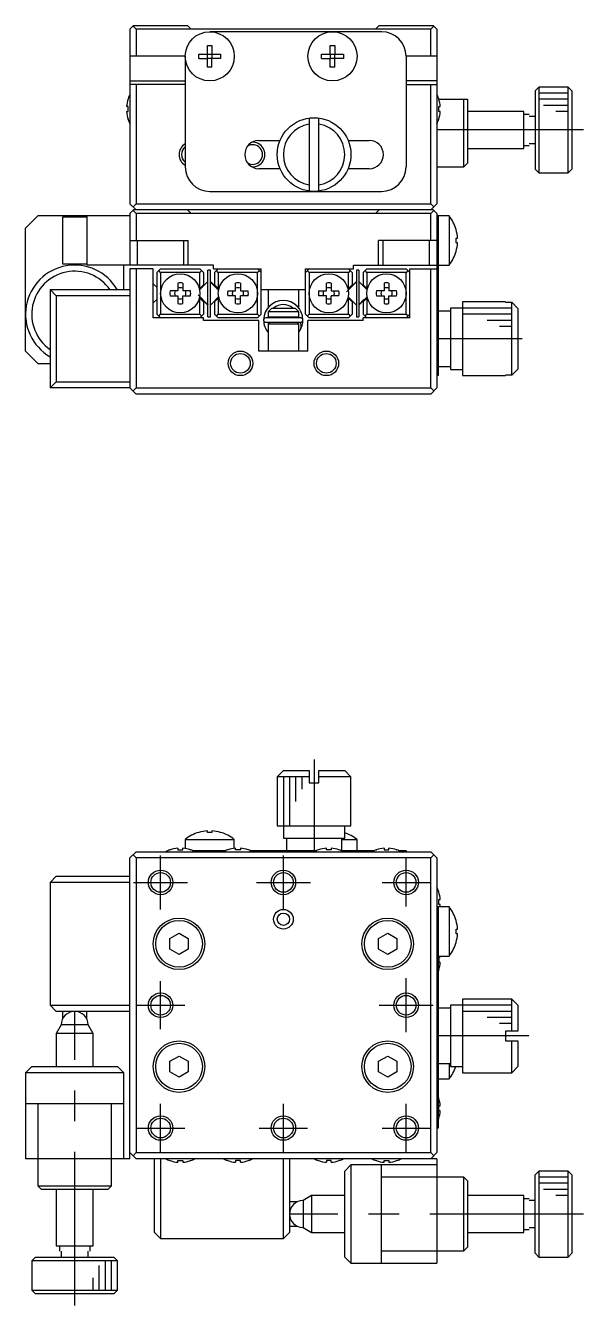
# Model space of a CAD drawing. Extents: x 8 to 356, y 46 to 250.
# Drawn here: x 134.7 to 180.1, y 146.3 to 250.5 of the extents above; entities that cross this region are included whole.
import ezdxf

# ---------------------------------------------------------------- set-up
doc = ezdxf.new("R2010")
doc.units = 0
doc.header["$LTSCALE"] = 10
doc.linetypes.add('CENTER', pattern=[2, 1.25, -0.25, 0.25, -0.25])
doc.layers.get('0').update_dxf_attribs({"linetype": 'CONTINUOUS'})
doc.layers.add('CENTER', color=1, linetype='CENTER')

msp = doc.modelspace()

# ---------------------------------------------------------------- linework, layer by layer
at = {"color": 7, "linetype": 'CONTINUOUS'}
for p, q in [((143.451142, 250.48995), (143.151142, 250.18995)), ((143.151142, 250.18995), (143.151142, 235.98995)), ((143.401142, 250.43995), (143.651142, 250.18995)), ((143.451142, 250.48995), (147.851142, 250.48995)), ((143.651142, 250.18995), (143.651142, 247.98995)), ((167.651142, 250.18995), (143.651142, 250.18995)), ((148.151142, 250.18995), (147.851142, 250.48995)), ((163.451142, 250.48995), (163.151142, 250.18995)), ((163.451142, 250.48995), (167.851142, 250.48995)), ((167.651142, 250.18995), (167.901142, 250.43995)), ((167.651142, 247.98995), (167.651142, 250.18995)), ((167.851142, 250.48995), (168.151142, 250.18995)), ((168.151142, 250.18995), (168.151142, 235.98995)), ((163.651142, 249.98995), (149.651142, 249.98995)), ((148.76478, 247.80995), (148.76478, 248.16995)), ((148.76478, 248.16995), (149.471142, 248.16995)), ((149.471142, 248.876312), (149.831142, 248.876312)), ((149.471142, 248.16995), (149.471142, 248.876312)), ((149.481514, 248.159578), (149.471142, 248.16995)), ((149.481514, 248.159578), (149.82077, 248.159578)), ((149.481514, 247.820322), (149.481514, 248.159578)), ((149.82077, 248.159578), (149.831142, 248.16995)), ((149.82077, 248.159578), (149.82077, 247.820322)), ((149.831142, 248.876312), (149.831142, 248.16995)), ((149.831142, 248.16995), (150.537503, 248.16995)), ((150.537503, 248.16995), (150.537503, 247.80995)), ((158.76478, 247.80995), (158.76478, 248.16995)), ((158.76478, 248.16995), (159.471142, 248.16995)), ((159.471142, 248.876312), (159.831142, 248.876312)), ((159.471142, 248.16995), (159.471142, 248.876312)), ((159.481514, 248.159578), (159.471142, 248.16995)), ((159.481514, 248.159578), (159.82077, 248.159578)), ((159.481514, 247.820322), (159.481514, 248.159578)), ((159.82077, 248.159578), (159.831142, 248.16995)), ((159.82077, 248.159578), (159.82077, 247.820322)), ((159.831142, 248.876312), (159.831142, 248.16995)), ((159.831142, 248.16995), (160.537503, 248.16995)), ((160.537503, 248.16995), (160.537503, 247.80995)), ((147.651142, 247.98995), (143.151142, 247.98995)), ((147.651142, 247.98995), (147.651142, 238.98995)), ((148.76478, 247.80995), (149.471142, 247.80995)), ((149.481514, 247.820322), (149.471142, 247.80995)), ((149.471142, 247.103589), (149.471142, 247.80995)), ((149.831142, 247.103589), (149.471142, 247.103589)), ((149.82077, 247.820322), (149.481514, 247.820322)), ((149.82077, 247.820322), (149.831142, 247.80995)), ((149.831142, 247.103589), (149.831142, 247.80995)), ((150.537503, 247.80995), (149.831142, 247.80995)), ((158.76478, 247.80995), (159.471142, 247.80995)), ((159.481514, 247.820322), (159.471142, 247.80995)), ((159.471142, 247.103589), (159.471142, 247.80995)), ((159.831142, 247.103589), (159.471142, 247.103589)), ((159.82077, 247.820322), (159.481514, 247.820322)), ((159.82077, 247.820322), (159.831142, 247.80995)), ((159.831142, 247.103589), (159.831142, 247.80995)), ((160.537503, 247.80995), (159.831142, 247.80995)), ((165.651142, 247.98995), (165.651142, 238.98995)), ((168.151142, 247.98995), (165.651142, 247.98995)), ((143.151142, 245.98995), (147.651142, 245.98995)), ((168.151142, 245.98995), (165.651142, 245.98995)), ((147.651142, 245.68995), (143.151142, 245.68995)), ((143.651142, 245.68995), (143.651142, 235.98995)), ((165.651142, 245.68995), (168.151142, 245.68995)), ((167.651142, 235.98995), (167.651142, 245.68995)), ((176.451142, 245.48995), (176.151142, 245.18995)), ((176.151142, 245.18995), (176.151142, 238.78995)), ((176.451142, 245.48995), (176.451142, 238.48995)), ((178.851142, 245.48995), (176.451142, 245.48995)), ((178.851142, 238.48995), (178.851142, 245.48995)), ((179.151142, 245.18995), (178.851142, 245.48995)), ((179.151142, 245.18995), (179.151142, 238.78995)), ((143.000078, 243.88995), (142.867193, 243.88995)), ((143.000078, 244.516086), (143.000078, 244.53995)), ((143.000078, 243.48995), (143.000078, 243.88995)), ((168.302205, 244.516086), (168.302205, 244.53995)), ((168.302205, 243.88995), (168.43509, 243.88995)), ((168.302205, 243.48995), (168.302205, 243.88995)), ((168.311227, 244.48995), (170.651142, 244.48995)), ((170.351142, 238.98995), (170.351142, 244.48995)), ((170.651142, 244.48995), (170.651142, 239.28995)), ((142.867193, 243.48995), (143.000078, 243.48995)), ((143.000078, 242.83995), (143.000078, 242.863815)), ((157.751142, 242.963164), (157.751142, 237.016737)), ((158.551142, 237.016737), (158.551142, 242.963164)), ((168.43509, 243.48995), (168.302205, 243.48995)), ((168.302205, 242.83995), (168.302205, 242.863815)), ((175.251142, 243.48995), (170.651161, 243.48995)), ((175.251142, 240.48995), (175.251142, 243.48995)), ((176.151142, 243.08995), (175.684155, 243.08995)), ((153.651142, 241.13995), (155.380312, 241.13995)), ((160.921972, 241.13995), (162.651142, 241.13995)), ((175.684155, 240.88995), (176.151142, 240.88995)), ((152.697106, 240.631394), (152.69541, 240.647085)), ((153.946768, 240.072987), (153.950229, 240.070467)), ((170.651161, 240.48995), (175.251142, 240.48995)), ((155.380312, 238.83995), (153.651142, 238.83995)), ((162.651142, 238.83995), (160.921972, 238.83995)), ((168.151142, 238.98995), (170.351142, 238.98995)), ((170.351142, 238.98995), (170.651142, 239.28995)), ((176.151142, 238.78995), (176.451142, 238.48995)), ((178.851142, 238.48995), (179.151142, 238.78995)), ((176.451142, 238.48995), (178.851142, 238.48995)), ((149.651142, 236.98995), (163.651142, 236.98995)), ((143.651142, 235.48995), (143.151142, 235.98995)), ((143.401142, 235.73995), (143.651142, 235.98995)), ((143.651142, 235.98995), (167.651142, 235.98995)), ((167.651142, 235.98995), (167.901142, 235.73995)), ((167.651142, 235.48995), (168.151142, 235.98995)), ((134.651142, 233.98995), (135.651142, 234.98995)), ((143.151142, 234.98995), (135.651142, 234.98995)), ((139.651142, 234.88995), (137.651142, 234.88995)), ((137.651142, 234.88995), (137.651142, 231.08995)), ((139.651142, 234.98995), (139.651142, 230.98995)), ((143.451142, 235.48995), (143.151142, 235.18995)), ((143.151142, 235.18995), (143.151142, 230.98995)), ((143.401142, 235.43995), (143.651142, 235.18995)), ((167.851142, 235.48995), (143.451142, 235.48995)), ((143.651142, 235.18995), (143.651142, 232.98995)), ((167.651142, 235.18995), (143.651142, 235.18995)), ((148.151142, 235.18995), (147.851142, 235.48995)), ((163.451142, 235.48995), (163.151142, 235.18995)), ((167.651142, 235.18995), (167.901142, 235.43995)), ((167.651142, 232.98995), (167.651142, 235.18995)), ((167.851142, 235.48995), (168.151142, 235.18995)), ((168.151142, 235.18995), (168.151142, 220.98995)), ((169.149141, 234.98995), (168.151142, 234.98995)), ((168.251142, 234.98995), (168.251142, 221.98995)), ((169.149141, 234.98995), (169.149141, 230.98995)), ((134.651142, 223.98995), (134.651142, 233.98995)), ((169.720664, 233.876312), (169.725286, 233.878566)), ((143.151142, 232.98995), (147.901142, 232.98995)), ((143.751142, 232.98995), (143.751142, 230.98995)), ((147.551142, 230.98995), (147.551142, 232.98995)), ((147.901142, 230.98995), (147.901142, 232.98995)), ((163.401142, 230.98995), (163.401142, 232.98995)), ((168.151142, 232.98995), (163.401142, 232.98995)), ((163.751142, 232.98995), (163.751142, 230.98995)), ((167.551142, 230.98995), (167.551142, 232.98995)), ((169.720664, 232.80995), (169.720664, 233.16995)), ((169.720664, 233.16995), (169.841001, 233.16995)), ((169.841001, 232.80995), (169.720664, 232.80995)), ((169.725286, 232.101334), (169.720664, 232.103589)), ((137.651142, 231.08995), (139.651142, 231.08995)), ((149.951142, 230.98995), (139.651142, 230.98995)), ((142.651142, 228.98995), (142.651142, 230.98995)), ((143.151142, 230.68995), (143.151142, 220.98995)), ((145.051142, 230.68995), (143.151142, 230.68995)), ((143.651142, 230.68995), (143.651142, 220.98995)), ((145.051142, 226.68995), (145.051142, 230.68995)), ((145.651142, 230.68995), (145.351142, 230.38995)), ((145.351142, 230.38995), (145.351142, 226.98995)), ((145.651142, 230.38995), (145.501142, 230.53995)), ((145.651142, 230.68995), (148.851142, 230.68995)), ((148.851142, 230.38995), (145.651142, 230.38995)), ((145.651142, 230.38995), (145.651142, 226.98995)), ((149.151142, 230.38995), (148.851142, 230.68995)), ((149.001142, 230.53995), (148.851142, 230.38995)), ((148.851142, 229.088999), (148.851142, 230.38995)), ((149.151142, 230.38995), (149.151142, 229.388999)), ((149.701142, 230.58995), (149.501142, 230.58995)), ((149.501142, 226.78995), (149.501142, 230.58995)), ((149.701142, 226.78995), (149.701142, 230.58995)), ((149.951142, 230.68995), (149.951142, 230.98995)), ((149.951142, 230.68995), (153.851142, 230.68995)), ((150.351142, 230.68995), (150.051142, 230.38995)), ((150.051142, 230.38995), (150.051142, 229.388999)), ((150.351142, 230.38995), (150.201142, 230.53995)), ((150.351142, 230.38995), (150.351142, 229.088999)), ((153.551142, 230.38995), (150.351142, 230.38995)), ((153.851142, 230.38995), (153.551142, 230.68995)), ((153.701142, 230.53995), (153.551142, 230.38995)), ((153.551142, 226.98995), (153.551142, 230.38995)), ((153.851142, 226.98995), (153.851142, 230.68995)), ((157.451142, 230.68995), (161.351142, 230.68995)), ((157.451142, 226.98995), (157.451142, 230.68995)), ((157.751142, 230.68995), (157.451142, 230.38995)), ((157.751142, 230.38995), (157.601142, 230.53995)), ((160.951142, 230.38995), (157.751142, 230.38995)), ((157.751142, 230.38995), (157.751142, 226.98995)), ((161.251142, 230.38995), (160.951142, 230.68995)), ((161.101142, 230.53995), (160.951142, 230.38995)), ((160.951142, 229.088999), (160.951142, 230.38995)), ((161.251142, 230.38995), (161.251142, 229.388999)), ((161.351142, 230.68995), (161.351142, 230.98995)), ((161.351142, 230.98995), (168.151142, 230.98995)), ((161.801142, 230.58995), (161.601142, 230.58995)), ((161.601142, 230.58995), (161.601142, 226.78995)), ((161.801142, 230.58995), (161.801142, 226.78995)), ((162.451142, 230.68995), (162.151142, 230.38995)), ((162.151142, 230.38995), (162.151142, 229.388999)), ((162.451142, 230.38995), (162.301142, 230.53995)), ((162.451142, 230.68995), (165.651142, 230.68995)), ((162.451142, 230.38995), (162.451142, 229.088999)), ((165.651142, 230.38995), (162.451142, 230.38995)), ((165.951142, 230.38995), (165.651142, 230.68995)), ((165.801142, 230.53995), (165.651142, 230.38995)), ((165.651142, 226.98995), (165.651142, 230.38995)), ((165.951142, 230.68995), (168.151142, 230.68995)), ((165.951142, 226.68995), (165.951142, 230.68995)), ((167.651142, 220.98995), (167.651142, 230.68995)), ((168.251142, 230.98995), (169.149141, 230.98995)), ((145.335843, 229.18995), (145.051142, 229.474651)), ((147.051142, 229.516086), (147.051142, 228.88995)), ((147.451142, 229.516086), (147.451142, 228.88995)), ((148.810486, 229.048343), (149.151142, 229.388999)), ((149.442043, 229.591511), (148.825543, 228.975012)), ((149.724886, 229.591511), (150.371573, 228.944824)), ((150.37674, 228.975012), (149.760241, 229.591511)), ((150.051142, 229.388999), (150.391798, 229.048343)), ((151.751142, 228.88995), (151.751142, 229.516086)), ((152.151142, 229.516086), (152.151142, 228.88995)), ((159.151142, 228.88995), (159.151142, 229.516086)), ((159.551142, 229.516086), (159.551142, 228.88995)), ((160.79958, 228.813695), (161.577398, 229.591511)), ((160.910486, 229.048343), (161.251142, 229.388999)), ((161.542043, 229.591511), (160.925543, 228.975012)), ((162.47674, 228.975012), (161.860241, 229.591511)), ((162.491798, 229.048343), (162.151142, 229.388999)), ((163.851142, 229.516086), (163.851142, 228.88995)), ((164.251142, 229.516086), (164.251142, 228.88995)), ((136.651142, 228.98995), (137.151142, 228.48995)), ((136.651142, 228.98995), (143.151142, 228.98995)), ((136.651142, 228.98995), (136.651142, 220.98995)), ((137.151142, 228.48995), (137.151142, 221.48995)), ((143.151142, 228.48995), (137.151142, 228.48995)), ((145.335843, 229.18995), (145.335843, 228.18995)), ((147.051142, 228.88995), (146.425006, 228.88995)), ((146.425006, 228.48995), (147.051142, 228.48995)), ((147.051142, 228.48995), (147.051142, 227.863815)), ((148.077277, 228.88995), (147.451142, 228.88995)), ((147.451142, 228.48995), (148.077277, 228.48995)), ((147.451142, 227.863815), (147.451142, 228.48995)), ((149.477398, 227.788389), (148.699581, 228.566207)), ((149.151142, 227.990902), (148.810486, 228.331558)), ((148.825543, 228.404889), (149.442043, 227.788389)), ((148.851142, 226.98995), (148.851142, 228.290902)), ((149.760241, 227.788389), (150.37674, 228.404889)), ((150.391798, 228.331558), (150.051142, 227.990902)), ((150.351142, 228.290902), (150.351142, 226.98995)), ((151.125006, 228.88995), (151.751142, 228.88995)), ((151.751142, 228.48995), (151.125006, 228.48995)), ((151.751142, 227.863815), (151.751142, 228.48995)), ((152.151142, 228.88995), (152.777277, 228.88995)), ((152.777277, 228.48995), (152.151142, 228.48995)), ((152.151142, 227.863815), (152.151142, 228.48995)), ((153.851142, 228.98995), (157.451142, 228.98995)), ((154.401142, 228.98995), (154.401142, 227.526482)), ((156.901142, 227.503583), (156.901142, 228.98995)), ((158.525006, 228.88995), (159.151142, 228.88995)), ((159.151142, 228.48995), (158.525006, 228.48995)), ((159.151142, 227.863815), (159.151142, 228.48995)), ((159.551142, 228.88995), (160.177277, 228.88995)), ((160.177277, 228.48995), (159.551142, 228.48995)), ((159.551142, 227.863815), (159.551142, 228.48995)), ((161.251142, 227.990902), (160.910486, 228.331558)), ((160.925543, 228.404889), (161.542043, 227.788389)), ((160.951142, 226.98995), (160.951142, 228.290902)), ((161.860241, 227.788389), (162.47674, 228.404889)), ((162.151142, 227.990902), (162.491798, 228.331558)), ((162.451142, 228.290902), (162.451142, 226.98995)), ((163.851142, 228.88995), (163.225006, 228.88995)), ((163.225006, 228.48995), (163.851142, 228.48995)), ((163.851142, 228.48995), (163.851142, 227.863815)), ((164.877277, 228.88995), (164.251142, 228.88995)), ((164.251142, 228.48995), (164.877277, 228.48995)), ((164.251142, 227.863815), (164.251142, 228.48995)), ((145.051142, 227.905249), (145.335843, 228.18995)), ((149.151142, 227.990902), (149.151142, 226.98995)), ((150.051142, 227.990902), (150.051142, 226.98995)), ((154.701142, 227.48995), (154.401142, 227.18995)), ((156.901142, 227.18995), (154.401142, 227.18995)), ((154.401142, 227.18995), (154.401142, 226.78995)), ((154.701142, 227.48995), (156.601142, 227.48995)), ((156.901142, 227.18995), (156.601142, 227.48995)), ((156.901142, 226.78995), (156.901142, 227.18995)), ((161.251142, 227.990902), (161.251142, 226.98995)), ((162.213794, 228.177298), (161.824886, 227.788389)), ((162.151142, 227.990902), (162.151142, 226.98995)), ((169.251142, 227.23995), (168.251142, 227.23995)), ((170.251142, 227.48995), (169.251142, 227.48995)), ((169.251142, 227.48995), (169.251142, 222.48995)), ((173.751142, 227.98995), (170.251142, 227.98995)), ((170.251142, 227.98995), (170.251142, 221.98995)), ((173.751142, 227.98995), (173.751142, 227.963164)), ((173.751142, 227.963164), (174.251142, 227.963164)), ((174.251142, 222.016737), (174.251142, 227.963164)), ((174.251142, 227.963164), (174.751142, 227.457743)), ((174.751142, 227.457743), (174.751142, 222.522158)), ((149.151142, 226.68995), (145.051142, 226.68995)), ((145.651142, 226.68995), (145.351142, 226.98995)), ((145.501142, 226.83995), (145.651142, 226.98995)), ((145.651142, 226.98995), (148.851142, 226.98995)), ((148.851142, 226.98995), (149.001142, 226.83995)), ((148.851142, 226.68995), (149.151142, 226.98995)), ((149.151142, 226.48995), (149.151142, 226.68995)), ((153.651142, 226.48995), (149.151142, 226.48995)), ((149.501142, 226.78995), (149.701142, 226.78995)), ((150.351142, 226.68995), (150.051142, 226.98995)), ((150.201142, 226.83995), (150.351142, 226.98995)), ((150.351142, 226.98995), (153.551142, 226.98995)), ((153.551142, 226.68995), (150.351142, 226.68995)), ((153.551142, 226.98995), (153.701142, 226.83995)), ((153.551142, 226.68995), (153.851142, 226.98995)), ((153.651142, 223.98995), (153.651142, 226.48995)), ((157.066956, 226.692951), (154.216956, 226.692951)), ((154.216956, 226.342951), (157.066956, 226.342951)), ((154.401142, 226.789951), (154.498142, 226.692951)), ((154.401142, 226.78995), (156.901142, 226.78995)), ((154.554142, 226.342951), (154.401142, 226.18995)), ((156.901142, 226.18995), (154.401142, 226.18995)), ((154.401142, 226.18995), (154.401142, 223.98995)), ((154.403797, 226.692993), (154.417894, 226.773096)), ((154.428362, 226.217305), (154.403975, 226.342931)), ((156.901142, 226.18995), (156.748142, 226.342951)), ((156.804142, 226.692951), (156.901142, 226.78995)), ((156.869037, 226.757625), (156.879919, 226.692977)), ((156.901142, 223.98995), (156.901142, 226.18995)), ((157.021794, 226.328674), (157.014123, 226.343051)), ((157.036447, 226.298579), (157.021794, 226.328674)), ((157.049581, 226.267797), (157.036447, 226.298579)), ((157.061165, 226.236404), (157.049581, 226.267797)), ((157.071169, 226.204478), (157.061165, 226.236404)), ((157.079571, 226.172098), (157.071169, 226.204478)), ((157.086348, 226.139343), (157.079571, 226.172098)), ((157.091484, 226.106293), (157.086348, 226.139343)), ((157.751142, 226.68995), (157.451142, 226.98995)), ((157.601142, 226.83995), (157.751142, 226.98995)), ((162.151142, 226.48995), (157.651142, 226.48995)), ((157.651142, 223.98995), (157.651142, 226.48995)), ((157.751142, 226.98995), (160.951142, 226.98995)), ((160.951142, 226.68995), (157.751142, 226.68995)), ((160.951142, 226.98995), (161.101142, 226.83995)), ((160.951142, 226.68995), (161.251142, 226.98995)), ((161.601142, 226.78995), (161.801142, 226.78995)), ((162.451142, 226.68995), (162.151142, 226.98995)), ((165.951142, 226.68995), (162.151142, 226.68995)), ((162.151142, 226.48995), (162.151142, 226.68995)), ((162.301142, 226.83995), (162.451142, 226.98995)), ((162.451142, 226.98995), (165.651142, 226.98995)), ((165.651142, 226.98995), (165.801142, 226.83995)), ((165.651142, 226.68995), (165.951142, 226.98995)), ((154.266314, 225.702085), (154.291519, 225.65986)), ((154.291335, 225.660476), (154.292159, 225.660994)), ((154.291519, 225.65986), (154.291336, 225.660475)), ((156.909622, 225.698106), (156.901142, 225.703023)), ((156.989334, 225.6584), (156.90115, 225.691337)), ((156.901201, 225.531806), (156.986308, 225.65141)), ((156.917845, 225.693408), (156.909622, 225.698106)), ((156.925779, 225.68895), (156.917845, 225.693408)), ((156.933392, 225.684747), (156.925779, 225.68895)), ((156.940655, 225.680816), (156.933392, 225.684747)), ((156.947538, 225.677174), (156.940655, 225.680816)), ((156.954014, 225.673834), (156.947538, 225.677174)), ((156.960058, 225.67081), (156.954014, 225.673834)), ((156.965645, 225.668114), (156.960058, 225.67081)), ((156.970755, 225.665756), (156.965645, 225.668114)), ((156.975365, 225.663746), (156.970755, 225.665756)), ((156.979459, 225.662091), (156.975365, 225.663746)), ((156.982463, 225.660989), (156.979459, 225.662091)), ((156.985088, 225.660141), (156.982463, 225.660989)), ((156.987329, 225.65955), (156.985088, 225.660141)), ((156.986308, 225.65141), (157.01288, 225.694193)), ((156.989178, 225.659218), (156.987329, 225.65955)), ((156.990631, 225.659144), (156.989178, 225.659218)), ((156.991683, 225.659329), (156.990631, 225.659144)), ((156.992333, 225.659773), (156.991683, 225.659329)), ((156.992577, 225.660475), (156.992333, 225.659773)), ((156.992393, 225.65986), (157.008762, 225.687026)), ((157.008762, 225.687026), (157.024627, 225.716501)), ((157.024627, 225.716501), (157.039003, 225.746726)), ((157.039003, 225.746726), (157.051854, 225.777624)), ((157.051854, 225.777624), (157.063147, 225.809119)), ((157.063147, 225.809119), (157.072856, 225.841133)), ((157.072856, 225.841133), (157.080957, 225.873588)), ((157.080957, 225.873588), (157.08743, 225.906403)), ((157.08743, 225.906403), (157.092259, 225.939497)), ((157.094968, 226.073031), (157.091484, 226.106293)), ((157.092259, 225.939497), (157.095434, 225.972789)), ((157.096789, 226.039639), (157.094968, 226.073031)), ((157.095434, 225.972789), (157.096945, 226.006197)), ((157.096945, 226.006197), (157.096789, 226.039639)), ((135.651142, 222.98995), (134.651142, 223.98995)), ((157.651142, 223.98995), (153.651142, 223.98995)), ((135.651142, 222.98995), (136.651142, 222.98995)), ((168.251142, 221.98995), (168.151142, 221.98995)), ((168.251142, 222.73995), (169.251142, 222.73995)), ((169.251142, 222.48995), (170.251142, 222.48995)), ((170.251142, 221.98995), (173.751142, 221.98995)), ((174.251142, 222.016737), (173.751142, 222.016737)), ((173.751142, 222.016737), (173.751142, 221.98995)), ((174.751142, 222.522158), (174.251142, 222.016737)), ((137.151142, 221.48995), (136.651142, 220.98995)), ((143.151142, 220.98995), (136.651142, 220.98995)), ((137.151142, 221.48995), (143.151142, 221.48995)), ((143.651142, 220.48995), (143.151142, 220.98995)), ((143.401142, 220.73995), (143.651142, 220.98995)), ((143.651142, 220.98995), (167.651142, 220.98995)), ((167.651142, 220.98995), (167.901142, 220.73995)), ((167.651142, 220.48995), (168.151142, 220.98995)), ((167.651142, 220.48995), (143.651142, 220.48995)), ((155.651142, 189.828952), (155.151142, 189.328952)), ((155.651142, 189.828952), (157.751142, 189.828952)), ((157.751142, 189.828952), (157.751142, 188.828952)), ((158.551142, 189.828952), (160.651142, 189.828952)), ((158.551142, 188.828952), (158.551142, 189.828952)), ((161.151142, 189.328952), (160.651142, 189.828952)), ((157.751142, 189.328952), (155.151142, 189.328952)), ((155.151142, 189.328952), (155.151142, 185.328952)), ((157.751142, 188.828952), (158.551142, 188.828952)), ((161.151142, 189.328952), (158.551142, 189.328952)), ((161.151142, 185.328952), (161.151142, 189.328952)), ((148.76478, 184.798474), (148.762526, 184.803096)), ((149.471142, 184.798474), (149.471142, 184.918811)), ((149.831142, 184.798474), (149.471142, 184.798474)), ((149.831142, 184.918811), (149.831142, 184.798474)), ((150.539758, 184.803096), (150.537503, 184.798474)), ((155.151142, 185.328952), (161.151142, 185.328952)), ((155.651142, 185.328952), (155.651142, 184.328952)), ((160.651142, 184.328952), (160.651142, 185.328952)), ((147.051142, 183.512901), (147.051142, 183.380016)), ((147.451142, 183.380016), (147.451142, 183.512901)), ((147.651142, 184.226952), (151.651142, 184.226952)), ((147.651142, 184.226952), (147.651142, 183.488627)), ((151.651142, 183.502816), (151.651142, 184.226952)), ((151.751142, 183.380016), (151.751142, 183.512901)), ((152.151142, 183.512901), (152.151142, 183.380016)), ((155.651142, 184.328952), (160.651142, 184.328952)), ((155.901142, 184.328952), (155.901142, 183.328952)), ((159.151142, 183.380016), (159.151142, 183.512901)), ((159.551142, 183.512901), (159.551142, 183.380016)), ((160.401142, 183.328952), (160.401142, 184.328952)), ((160.401142, 184.226952), (161.651142, 184.226952)), ((161.651142, 183.328952), (161.651142, 184.226952)), ((163.851142, 183.512901), (163.851142, 183.380016)), ((164.251142, 183.380016), (164.251142, 183.512901)), ((143.151142, 182.728952), (143.651142, 183.228952)), ((143.151142, 158.228952), (143.151142, 182.728952)), ((143.651142, 182.728952), (143.401142, 182.978952)), ((143.651142, 183.228952), (167.651142, 183.228952)), ((143.651142, 182.728952), (143.651142, 158.728952)), ((167.651142, 182.728952), (143.651142, 182.728952)), ((146.401142, 183.380016), (146.425006, 183.380016)), ((147.051142, 183.380016), (147.451142, 183.380016)), ((148.077277, 183.380016), (148.101142, 183.380016)), ((148.230938, 183.328952), (150.971346, 183.328952)), ((151.125006, 183.380016), (151.101142, 183.380016)), ((152.151142, 183.380016), (151.751142, 183.380016)), ((152.801142, 183.380016), (152.777277, 183.380016)), ((152.930938, 183.328952), (158.371346, 183.328952)), ((158.525006, 183.380016), (158.501142, 183.380016)), ((159.551142, 183.380016), (159.151142, 183.380016)), ((160.201142, 183.380016), (160.177277, 183.380016)), ((160.330938, 183.328952), (163.071346, 183.328952)), ((163.201142, 183.380016), (163.225006, 183.380016)), ((163.851142, 183.380016), (164.251142, 183.380016)), ((164.877277, 183.380016), (164.901142, 183.380016)), ((165.030938, 183.328952), (165.651142, 183.328952)), ((165.651142, 183.328952), (165.651142, 183.228952)), ((167.651142, 183.228952), (168.151142, 182.728952)), ((167.901142, 182.978952), (167.651142, 182.728952)), ((167.651142, 158.728952), (167.651142, 182.728952)), ((168.151142, 182.728952), (168.151142, 158.728952)), ((137.151142, 181.228952), (136.651142, 180.728952)), ((143.151142, 180.728952), (136.651142, 180.728952)), ((136.651142, 180.728952), (136.651142, 170.728952)), ((137.151142, 181.228952), (143.151142, 181.228952)), ((168.302205, 179.955088), (168.302205, 179.978952)), ((168.302205, 179.328952), (168.43509, 179.328952)), ((168.302205, 178.928952), (168.302205, 179.328952)), ((169.149141, 178.728952), (168.151142, 178.728952)), ((168.251142, 178.728952), (168.251142, 160.728952)), ((168.43509, 178.928952), (168.302205, 178.928952)), ((169.149141, 178.728952), (169.149141, 174.728952)), ((169.720664, 177.615314), (169.725286, 177.617568)), ((146.401142, 176.161965), (147.151142, 176.594978)), ((146.401142, 175.29594), (146.401142, 176.161965)), ((147.151142, 176.594978), (147.901142, 176.161965)), ((147.901142, 176.161965), (147.901142, 175.29594)), ((163.401142, 176.161965), (164.151142, 176.594978)), ((163.401142, 175.29594), (163.401142, 176.161965)), ((164.151142, 176.594978), (164.901142, 176.161965)), ((164.901142, 176.161965), (164.901142, 175.29594)), ((169.720664, 176.908952), (169.841001, 176.908952)), ((169.720664, 176.548952), (169.720664, 176.908952)), ((169.841001, 176.548952), (169.720664, 176.548952)), ((147.151142, 174.862927), (146.401142, 175.29594)), ((147.901142, 175.29594), (147.151142, 174.862927)), ((164.151142, 174.862927), (163.401142, 175.29594)), ((164.901142, 175.29594), (164.151142, 174.862927)), ((169.725286, 175.840336), (169.720664, 175.842591)), ((168.251142, 174.728952), (169.149141, 174.728952)), ((168.43509, 174.628952), (168.302205, 174.628952)), ((168.302205, 174.628952), (168.302205, 174.228952)), ((168.302205, 174.228952), (168.43509, 174.228952)), ((168.302205, 173.602817), (168.302205, 173.578952)), ((170.251142, 171.228952), (170.251142, 165.228952)), ((174.251142, 171.228952), (170.251142, 171.228952)), ((174.251142, 168.628952), (174.251142, 171.228952)), ((174.751142, 170.728952), (174.251142, 171.228952)), ((136.651142, 170.728952), (137.151142, 170.228952)), ((136.651142, 170.728952), (143.151142, 170.728952)), ((143.151142, 170.228952), (137.151142, 170.228952)), ((137.651142, 170.228952), (137.651142, 169.58721)), ((139.651142, 169.58721), (139.651142, 170.228952)), ((169.251142, 170.478952), (168.251142, 170.478952)), ((169.251142, 170.728952), (169.251142, 165.728952)), ((170.251142, 170.728952), (169.251142, 170.728952)), ((174.751142, 170.728952), (174.751142, 168.628952)), ((137.551142, 169.128952), (137.151142, 168.436132)), ((139.751142, 169.128952), (137.551142, 169.128952)), ((140.151142, 168.436132), (139.751142, 169.128952)), ((140.151147, 168.436132), (137.151137, 168.436132)), ((137.151142, 168.436132), (137.151142, 165.728972)), ((140.151142, 165.728972), (140.151142, 168.436132)), ((173.751142, 168.628952), (173.751142, 167.828952)), ((174.751142, 168.628952), (173.751142, 168.628952)), ((173.751142, 167.828952), (174.751142, 167.828952)), ((174.251142, 165.228952), (174.251142, 167.828952)), ((174.751142, 167.828952), (174.751142, 165.728952)), ((135.151142, 165.728952), (134.651142, 165.228952)), ((135.151142, 165.728952), (142.151142, 165.728952)), ((142.651142, 165.228952), (142.151142, 165.728952)), ((146.401142, 166.161965), (147.151142, 166.594978)), ((146.401142, 165.29594), (146.401142, 166.161965)), ((147.151142, 166.594978), (147.901142, 166.161965)), ((147.901142, 166.161965), (147.901142, 165.29594)), ((163.401142, 166.161965), (164.151142, 166.594978)), ((163.401142, 165.29594), (163.401142, 166.161965)), ((164.151142, 166.594978), (164.901142, 166.161965)), ((164.901142, 166.161965), (164.901142, 165.29594)), ((168.251142, 165.978952), (169.251142, 165.978952)), ((169.149141, 165.978952), (169.149141, 164.728952)), ((169.251142, 165.728952), (170.251142, 165.728952)), ((174.251142, 165.228952), (174.751142, 165.728952)), ((142.651142, 165.228952), (134.651142, 165.228952)), ((134.651142, 165.228952), (134.651142, 158.228952)), ((142.651142, 158.228952), (142.651142, 165.228952)), ((147.151142, 164.862927), (146.401142, 165.29594)), ((147.901142, 165.29594), (147.151142, 164.862927)), ((164.151142, 164.862927), (163.401142, 165.29594)), ((164.901142, 165.29594), (164.151142, 164.862927)), ((168.251142, 164.728952), (169.149141, 164.728952)), ((170.251142, 165.228952), (174.251142, 165.228952)), ((134.651142, 162.728952), (142.651142, 162.728952)), ((135.651142, 162.728952), (135.651142, 156.028952)), ((141.651142, 156.028952), (141.651142, 162.728952)), ((168.302205, 163.155088), (168.302205, 163.178952)), ((168.302205, 162.528952), (168.43509, 162.528952)), ((168.302205, 162.128952), (168.302205, 162.528952)), ((168.43509, 162.128952), (168.302205, 162.128952)), ((168.251142, 160.728952), (168.151142, 160.728952)), ((168.302205, 161.478952), (168.302205, 161.502817)), ((143.651142, 158.228952), (143.151142, 158.728952)), ((143.651142, 158.728952), (143.401142, 158.478952)), ((143.651142, 158.728952), (167.651142, 158.728952)), ((167.901142, 158.478952), (167.651142, 158.728952)), ((168.151142, 158.728952), (167.651142, 158.228952)), ((143.151142, 158.228952), (134.651142, 158.228952)), ((168.151142, 158.228952), (143.651142, 158.228952)), ((145.151142, 152.228952), (145.151142, 158.228952)), ((145.651142, 158.228952), (145.651142, 151.728952)), ((146.401142, 158.077889), (146.425006, 158.077889)), ((147.051142, 158.077889), (147.451142, 158.077889)), ((147.051142, 157.945004), (147.051142, 158.077889)), ((147.451142, 158.077889), (147.451142, 157.945004)), ((148.077277, 158.077889), (148.101142, 158.077889)), ((151.125006, 158.077889), (151.101142, 158.077889)), ((152.151142, 158.077889), (151.751142, 158.077889)), ((151.751142, 158.077889), (151.751142, 157.945004)), ((152.151142, 157.945004), (152.151142, 158.077889)), ((152.801142, 158.077889), (152.777277, 158.077889)), ((155.651142, 151.728952), (155.651142, 158.228952)), ((156.151142, 158.228952), (156.151142, 152.228952)), ((158.525006, 158.077889), (158.501142, 158.077889)), ((159.551142, 158.077889), (159.151142, 158.077889)), ((159.151142, 158.077889), (159.151142, 157.945004)), ((159.551142, 157.945004), (159.551142, 158.077889)), ((160.201142, 158.077889), (160.177277, 158.077889)), ((161.151142, 157.728952), (160.651142, 157.228952)), ((161.151142, 157.728952), (161.151142, 149.728952)), ((168.151142, 157.728952), (161.151142, 157.728952)), ((163.201142, 158.077889), (163.225006, 158.077889)), ((163.651142, 149.728952), (163.651142, 157.728952)), ((163.851142, 158.077889), (164.251142, 158.077889)), ((163.851142, 157.945004), (163.851142, 158.077889)), ((164.251142, 158.077889), (164.251142, 157.945004)), ((164.877277, 158.077889), (164.901142, 158.077889)), ((168.151142, 158.228952), (168.151142, 149.728952)), ((160.651142, 150.228952), (160.651142, 157.228952)), ((170.351142, 156.728952), (163.651142, 156.728952)), ((170.351142, 150.728952), (170.351142, 156.728952)), ((170.651142, 156.428952), (170.351142, 156.728952)), ((170.651142, 156.428952), (170.651142, 151.028952)), ((176.451142, 157.228952), (176.151142, 156.928952)), ((176.151142, 150.528952), (176.151142, 156.928952)), ((178.851142, 157.228952), (176.451142, 157.228952)), ((176.451142, 157.228952), (176.451142, 150.228952)), ((179.151142, 156.928952), (178.851142, 157.228952)), ((178.851142, 150.228952), (178.851142, 157.228952)), ((179.151142, 156.928952), (179.151142, 150.528952)), ((135.651142, 156.028952), (141.651142, 156.028952)), ((135.651142, 156.028952), (135.951142, 155.728952)), ((141.351142, 155.728952), (135.951142, 155.728952)), ((137.151142, 155.728933), (137.151142, 151.128952)), ((140.151142, 151.128952), (140.151142, 155.728933)), ((141.351142, 155.728952), (141.651142, 156.028952)), ((156.792884, 154.728952), (156.151142, 154.728952)), ((157.943962, 155.228952), (157.251142, 154.828952)), ((157.251142, 154.828952), (157.251142, 152.628952)), ((157.943962, 155.228957), (157.943962, 152.228947)), ((160.651123, 155.228952), (157.943962, 155.228952)), ((175.251142, 155.228952), (170.651161, 155.228952)), ((175.251142, 152.228952), (175.251142, 155.228952)), ((176.151142, 154.828952), (175.684155, 154.828952)), ((145.151142, 152.228952), (145.651142, 151.728952)), ((155.651142, 151.728952), (156.151142, 152.228952)), ((156.151142, 152.728952), (156.792884, 152.728952)), ((157.251142, 152.628952), (157.943962, 152.228952)), ((157.943962, 152.228952), (160.651123, 152.228952)), ((170.651161, 152.228952), (175.251142, 152.228952)), ((175.684155, 152.628952), (176.151142, 152.628952)), ((137.151142, 151.128952), (140.151142, 151.128952)), ((145.651142, 151.728952), (155.651142, 151.728952)), ((135.451142, 150.228952), (135.151142, 149.928952)), ((135.451142, 150.228952), (141.851142, 150.228952)), ((137.551142, 150.69594), (137.551142, 150.228952)), ((139.751142, 150.228952), (139.751142, 150.69594)), ((142.151142, 149.928952), (141.851142, 150.228952)), ((160.651142, 150.228952), (161.151142, 149.728952)), ((163.651142, 150.728952), (170.351142, 150.728952)), ((170.351142, 150.728952), (170.651142, 151.028952)), ((176.151142, 150.528952), (176.451142, 150.228952)), ((176.451142, 150.228952), (178.851142, 150.228952)), ((178.851142, 150.228952), (179.151142, 150.528952)), ((135.151142, 149.928952), (135.151142, 147.528952)), ((142.151142, 149.928952), (135.151142, 149.928952)), ((142.151142, 147.528952), (142.151142, 149.928952)), ((161.151142, 149.728952), (168.151142, 149.728952)), ((135.151142, 147.528952), (135.451142, 147.228952)), ((135.151142, 147.528952), (142.151142, 147.528952)), ((141.851142, 147.228952), (135.451142, 147.228952)), ((141.851142, 147.228952), (142.151142, 147.528952))]:
    msp.add_line(p, q, dxfattribs=at)
at = {"color": 3, "linetype": 'CONTINUOUS'}
for p, q in [((178.851142, 244.98995), (176.451142, 244.98995)), ((178.851142, 244.48995), (176.451142, 244.48995)), ((178.851142, 243.98995), (176.851142, 243.98995)), ((175.684155, 243.23995), (175.251142, 243.23995)), ((178.851142, 243.48995), (177.851142, 243.48995)), ((175.251142, 240.73995), (175.684155, 240.73995)), ((174.251142, 227.48995), (170.251142, 227.48995)), ((174.251142, 226.98995), (170.251142, 226.98995)), ((174.251142, 226.48995), (172.251142, 226.48995)), ((174.251142, 225.98995), (173.251142, 225.98995)), ((155.651142, 189.328952), (155.651142, 185.328952)), ((156.151142, 189.328952), (156.151142, 185.328952)), ((156.651142, 189.328952), (156.651142, 187.328952)), ((157.151142, 189.328952), (157.151142, 188.328952)), ((174.251142, 170.728952), (170.251142, 170.728952)), ((174.251142, 170.228952), (170.251142, 170.228952)), ((174.251142, 169.728952), (172.251142, 169.728952)), ((174.251142, 169.228952), (173.251142, 169.228952)), ((178.851142, 156.728952), (176.451142, 156.728952)), ((178.851142, 156.228952), (176.451142, 156.228952)), ((178.851142, 155.728952), (176.851142, 155.728952)), ((175.684155, 154.978952), (175.251142, 154.978952)), ((178.851142, 155.228952), (177.851142, 155.228952)), ((175.251142, 152.478952), (175.684155, 152.478952)), ((137.401142, 151.128952), (137.401142, 150.69594)), ((139.901142, 150.69594), (139.901142, 151.128952)), ((140.651142, 147.528952), (140.651142, 149.528952)), ((141.151142, 147.528952), (141.151142, 149.928952)), ((141.651142, 147.528952), (141.651142, 149.928952)), ((140.151142, 147.528952), (140.151142, 148.528952))]:
    msp.add_line(p, q, dxfattribs=at)
at = {"color": 7, "linetype": 'CONTINUOUS'}
for centre, radius in [((149.651142, 247.98995), 2), ((159.651142, 247.98995), 2), ((158.151142, 239.98995), 3), ((147.251142, 228.68995), 1.6), ((151.951142, 228.68995), 1.6), ((159.351142, 228.68995), 1.6), ((164.051142, 228.68995), 1.6), ((152.151142, 222.98995), 0.8), ((159.151142, 222.98995), 0.8), ((145.651142, 180.728952), 0.8), ((155.651142, 180.728952), 0.8), ((165.651142, 180.728952), 0.8), ((155.651142, 177.728952), 0.8), ((155.651142, 177.728952), 0.5), ((147.151142, 175.728952), 2.1), ((147.151142, 175.728952), 1.9), ((164.151142, 175.728952), 2.1), ((164.151142, 175.728952), 1.9), ((145.651142, 170.728952), 0.8), ((165.651142, 170.728952), 0.8), ((147.151142, 165.728952), 2.1), ((164.151142, 165.728952), 2.1), ((147.151142, 165.728952), 1.9), ((164.151142, 165.728952), 1.9), ((145.651142, 160.728952), 0.8), ((155.651142, 160.728952), 0.8), ((165.651142, 160.728952), 0.8)]:
    msp.add_circle(centre, radius, dxfattribs=at)
at = {"color": 3, "linetype": 'CONTINUOUS'}
for centre in [(152.151142, 222.98995), (159.151142, 222.98995), (145.651142, 180.728952), (155.651142, 180.728952), (165.651142, 180.728952), (145.651142, 170.728952), (165.651142, 170.728952), (145.651142, 160.728952), (155.651142, 160.728952), (165.651142, 160.728952)]:
    msp.add_circle(centre, 1, dxfattribs=at)
at = {"color": 7, "linetype": 'CONTINUOUS'}
for centre, radius, start, end in [((163.651142, 247.98995), 2, 0, 90), ((145.351142, 243.68995), 2.5, 151.642363, 160.123126), ((165.951142, 243.68995), 2.5, 19.876874, 28.357637), ((145.351142, 243.68995), 2.491987, 160.639136, 175.396648), ((165.951142, 243.68995), 2.491987, 4.603352, 19.360864), ((145.351142, 243.68995), 2.491987, 184.603352, 199.360864), ((145.351142, 243.68995), 2.5, 199.876874, 208.357637), ((165.951142, 243.68995), 2.5, 331.642363, 340.123126), ((165.951142, 243.68995), 2.491987, 340.639136, 355.396648), ((158.151142, 239.98995), 2.5, 99.206896, 260.793104), ((158.151142, 239.98995), 2.5, 279.206896, 80.793104), ((153.651142, 239.98995), 1.15, 90, 270), ((153.151142, 239.98995), 0.8, 237.273805, 122.726195), ((162.651142, 239.98995), 1.15, 270, 90), ((148.151142, 239.98995), 0.8, 128.682187, 231.317813), ((149.651142, 238.98995), 2, 180, 270), ((163.651142, 238.98995), 2, 270, 0), ((166.651142, 232.98995), 3.2, 16.122533, 38.682187), ((166.651142, 232.98995), 3.194933, 3.229709, 16.106712), ((166.651142, 232.98995), 3.194933, 343.893288, 356.770291), ((166.651142, 232.98995), 3.2, 321.317813, 343.877467), ((138.651142, 226.98995), 4, 30, 240), ((138.651142, 226.98995), 3.5, 34.849905, 235.150095), ((147.251142, 228.68995), 0.85, 76.391039, 103.608961), ((149.583464, 229.45009), 0.2, 114.306117, 135), ((149.61882, 229.45009), 0.2, 45, 65.693884), ((149.583464, 229.45009), 0.2, 45, 53.957277), ((151.951142, 228.68995), 0.85, 76.391039, 103.608961), ((159.351142, 228.68995), 0.85, 76.391039, 103.608961), ((161.683464, 229.45009), 0.2, 114.306116, 135), ((161.71882, 229.45009), 0.2, 126.042724, 135), ((161.71882, 229.45009), 0.2, 45, 65.693883), ((164.051142, 228.68995), 0.85, 76.391039, 103.608961), ((147.251142, 228.68995), 0.85, 166.391039, 193.608961), ((147.251142, 228.68995), 0.459295, 154.186081, 205.813919), ((147.251142, 228.68995), 0.459295, 64.186081, 115.813919), ((147.251142, 228.68995), 0.459295, 244.186081, 295.813919), ((147.251142, 228.68995), 0.459295, 334.186081, 25.813919), ((147.251142, 228.68995), 0.85, 346.391039, 13.608961), ((151.951142, 228.68995), 0.85, 166.391039, 193.608961), ((151.951142, 228.68995), 0.459295, 154.186081, 205.813919), ((151.951142, 228.68995), 0.459295, 64.186081, 115.813919), ((151.951142, 228.68995), 0.459295, 244.186081, 295.813919), ((151.951142, 228.68995), 0.459295, 334.186081, 25.813919), ((151.951142, 228.68995), 0.85, 346.391039, 13.608961), ((159.351142, 228.68995), 0.85, 166.391039, 193.608961), ((159.351142, 228.68995), 0.459295, 154.186081, 205.813919), ((159.351142, 228.68995), 0.459295, 64.186081, 115.813919), ((159.351142, 228.68995), 0.459295, 244.186081, 295.813919), ((159.351142, 228.68995), 0.459295, 334.186081, 25.813919), ((159.351142, 228.68995), 0.85, 346.391039, 13.608961), ((164.051142, 228.68995), 0.85, 166.391039, 193.608961), ((164.051142, 228.68995), 0.459295, 154.186081, 205.813919), ((164.051142, 228.68995), 0.459295, 64.186081, 115.813919), ((164.051142, 228.68995), 0.459295, 244.186081, 295.813919), ((164.051142, 228.68995), 0.459295, 334.186081, 25.813919), ((164.051142, 228.68995), 0.85, 346.391039, 13.608961), ((147.251142, 228.68995), 0.85, 256.391039, 283.608961), ((149.583464, 227.929811), 0.2, 225, 245.693883), ((149.61882, 227.929811), 0.2, 225, 233.957276), ((149.61882, 227.929811), 0.2, 294.306116, 315), ((151.951142, 228.68995), 0.85, 256.391039, 283.608961), ((155.641911, 226.517898), 1.599374, 0.698469, 179.333186), ((155.642115, 226.518208), 1.250174, 51.017058, 128.97238), ((159.351142, 228.68995), 0.85, 256.391039, 283.608961), ((161.683464, 227.929811), 0.2, 225, 245.693883), ((161.683464, 227.929811), 0.2, 306.042724, 315), ((161.71882, 227.929811), 0.2, 294.306117, 315), ((164.051142, 228.68995), 0.85, 256.391039, 283.608961), ((154.216956, 226.517951), 0.175, 90, 270), ((155.634878, 226.516706), 1.592288, 180.620564, 219.18879), ((155.636832, 226.519399), 1.604516, 329.049197, 359.27185), ((157.066956, 226.517951), 0.175, 270, 90), ((149.651142, 181.728952), 3.2, 106.122533, 128.682187), ((149.651142, 181.728952), 3.194933, 93.229709, 106.106712), ((149.651142, 181.728952), 3.194933, 73.893288, 86.770291), ((149.651142, 181.728952), 3.2, 51.317813, 73.877467), ((159.651142, 181.728952), 3.2, 51.317813, 71.790043), ((147.251142, 181.028952), 2.491987, 94.603352, 109.360864), ((147.251142, 181.028952), 2.491987, 70.639136, 85.396648), ((151.951142, 181.028952), 2.491987, 94.603352, 109.360864), ((151.951142, 181.028952), 2.491987, 70.639136, 85.396648), ((159.351142, 181.028952), 2.491987, 94.603352, 109.360864), ((159.351142, 181.028952), 2.491987, 70.639136, 85.396648), ((164.051142, 181.028952), 2.491987, 94.603352, 109.360864), ((164.051142, 181.028952), 2.491987, 70.639136, 85.396648), ((147.251142, 181.028952), 2.5, 109.876874, 118.357637), ((147.251142, 181.028952), 2.5, 61.642363, 70.123126), ((151.951142, 181.028952), 2.5, 109.876874, 118.357637), ((151.951142, 181.028952), 2.5, 61.642363, 70.123126), ((159.351142, 181.028952), 2.5, 109.876874, 118.357637), ((159.351142, 181.028952), 2.5, 61.642363, 70.123126), ((164.051142, 181.028952), 2.5, 109.876874, 118.357637), ((164.051142, 181.028952), 2.5, 61.642363, 70.123126), ((165.951142, 179.128952), 2.5, 19.876874, 28.357637), ((165.951142, 179.128952), 2.491987, 4.603352, 19.360864), ((165.951142, 179.128952), 2.491987, 350.763241, 355.396648), ((166.651142, 176.728952), 3.2, 16.122533, 38.682187), ((166.651142, 176.728952), 3.194933, 3.229709, 16.106712), ((166.651142, 176.728952), 3.194933, 343.893288, 356.770291), ((166.651142, 176.728952), 3.2, 321.317813, 343.877467), ((165.951142, 174.428952), 2.491987, 340.639136, 355.396648), ((165.951142, 174.428952), 2.491987, 4.603352, 6.914372), ((165.951142, 174.428952), 2.5, 336.926082, 340.123126), ((138.651142, 169.128952), 1.1, 0, 180), ((166.651142, 166.728952), 3.2, 321.317813, 341.790043), ((165.951142, 162.328952), 2.5, 19.876874, 23.073918), ((165.951142, 162.328952), 2.491987, 4.603352, 19.360864), ((165.951142, 162.328952), 2.491987, 340.639136, 355.396648), ((165.951142, 162.328952), 2.5, 336.926082, 340.123126), ((147.251142, 160.428952), 2.5, 241.642363, 250.123126), ((147.251142, 160.428952), 2.491987, 250.639136, 265.396648), ((147.251142, 160.428952), 2.491987, 274.603352, 289.360864), ((147.251142, 160.428952), 2.5, 289.876874, 298.357637), ((151.951142, 160.428952), 2.5, 241.642363, 250.123126), ((151.951142, 160.428952), 2.491987, 250.639136, 265.396648), ((151.951142, 160.428952), 2.491987, 274.603352, 289.360864), ((151.951142, 160.428952), 2.5, 289.876874, 298.357637), ((159.351142, 160.428952), 2.5, 241.642363, 250.123126), ((159.351142, 160.428952), 2.491987, 250.639136, 265.396648), ((159.351142, 160.428952), 2.491987, 274.603352, 289.360864), ((159.351142, 160.428952), 2.5, 289.876874, 298.357637), ((164.051142, 160.428952), 2.5, 241.642363, 250.123126), ((164.051142, 160.428952), 2.491987, 250.639136, 265.396648), ((164.051142, 160.428952), 2.491987, 274.603352, 289.360864), ((164.051142, 160.428952), 2.5, 289.876874, 298.357637), ((157.251142, 153.728952), 1.1, 90, 270)]:
    msp.add_arc(centre, radius, start, end, dxfattribs=at)
at = {"color": 3, "linetype": 'CONTINUOUS'}
for centre, start, end in [((148.151142, 239.98995), 120, 240), ((153.151142, 239.98995), 265.842408, 94.157592)]:
    msp.add_arc(centre, 1, start, end, dxfattribs=at)
at = {"layer": 'CENTER', "color": 1, "linetype": 'CENTER'}
for p, q in [((180.091142, 241.98995), (168.151142, 241.98995)), ((175.101142, 224.98995), (168.251142, 224.98995)), ((158.151142, 190.728952), (158.151142, 183.228952)), ((145.651142, 178.528952), (145.651142, 182.928952)), ((155.651142, 178.528952), (155.651142, 182.928952)), ((165.651142, 178.768952), (165.651142, 182.688952)), ((143.451142, 180.728952), (147.851142, 180.728952)), ((153.451142, 180.728952), (157.851142, 180.728952)), ((163.691142, 180.728952), (167.611142, 180.728952)), ((145.651142, 168.768952), (145.651142, 172.688952)), ((165.651142, 168.528952), (165.651142, 172.928952)), ((138.651142, 146.288952), (138.651142, 170.228952)), ((143.691142, 170.728952), (147.611142, 170.728952)), ((163.451142, 170.728952), (167.851142, 170.728952)), ((175.651142, 168.228952), (168.151142, 168.228952)), ((145.651142, 158.768952), (145.651142, 162.688952)), ((155.651142, 158.768952), (155.651142, 162.688952)), ((165.651142, 158.768952), (165.651142, 162.688952)), ((143.691142, 160.728952), (147.611142, 160.728952)), ((153.691142, 160.728952), (157.611142, 160.728952)), ((163.691142, 160.728952), (167.611142, 160.728952)), ((180.091142, 153.728952), (156.151142, 153.728952))]:
    msp.add_line(p, q, dxfattribs=at)

doc.saveas('drawing.dxf')
